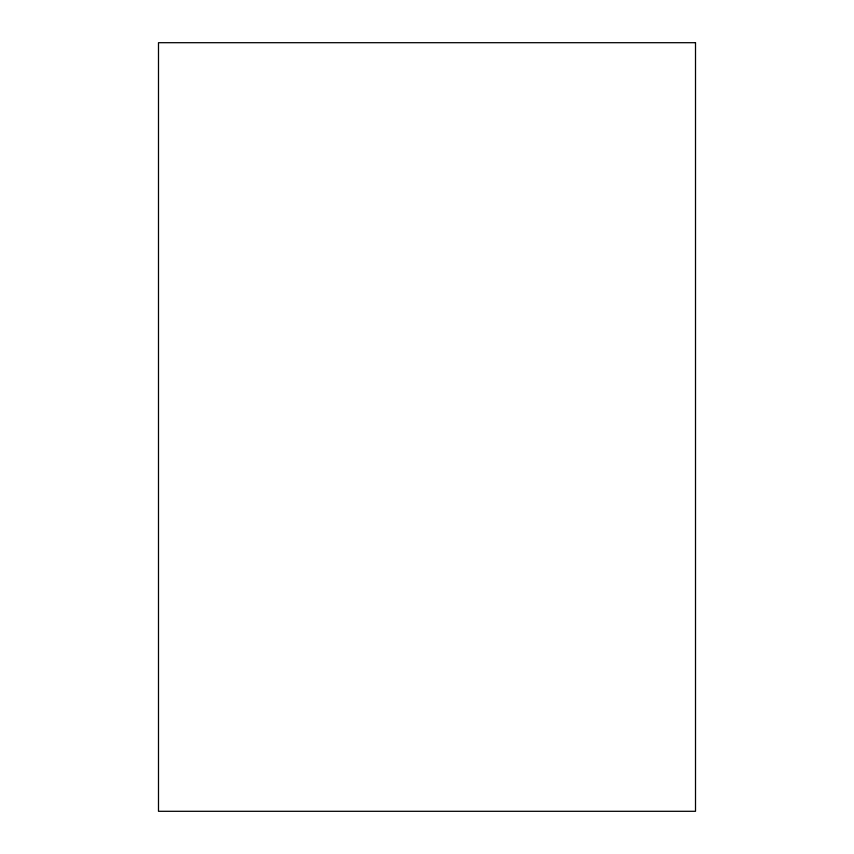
<?xml version="1.0" encoding="UTF-8"?>
<svg xmlns="http://www.w3.org/2000/svg" width="854" height="854" viewBox="0 0 854 854"><rect width="100%" height="100%" fill="white"/><g stroke="black" fill="none" stroke-linecap="round" stroke-linejoin="round"><path stroke-width="1.28" d="M695.508 42.7L158.492 42.7L158.492 811.3L695.508 811.3L695.508 42.7"/></g></svg>
